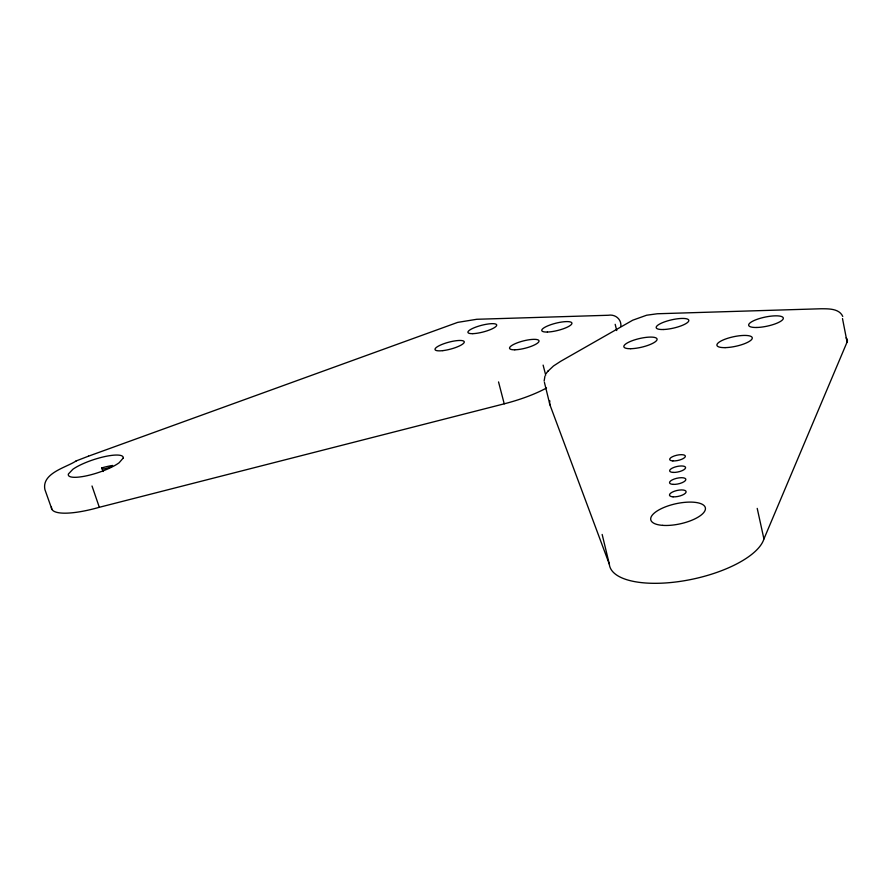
<?xml version="1.0" encoding="UTF-8"?>
<svg xmlns="http://www.w3.org/2000/svg" width="892" height="892" viewBox="0 0 892 892"><rect width="100%" height="100%" fill="white"/><g stroke="black" fill="none" stroke-linecap="round" stroke-linejoin="round"><path stroke-width="1.34" d="M544.421 382.367L549.94 404.868L609.336 564.201A79.165 30.796 -12.2 0 0 683.395 580.893A79.165 30.796 -12.2 0 0 763.931 538.958L847.088 342.049L842.494 318.567M544.967 376L544.131 381.085M547.733 371.406L553.497 365.976L560.711 361.282L632.718 320.206L646.633 315.222L657.315 313.761L821.008 308.766C828.412 308.799 839.182 308.387 842.762 316.448M546.172 373.525L548.023 371.005M76.277 460.874L76.121 460.941C66.71 467.397 41.422 473.016 44.912 489.597L51.948 509.41M88.419 456.202L457.696 322.38L476.796 319.28L608.21 315.266C615.023 314.017 621.557 318.968 620.877 326.338M76.121 460.941L88.498 456.169M101.889 467.876L102.77 467.62A28.789 7.024 -18.3 0 1 112.37 465.501L112.582 465.468A5.876 1.416 -18.2 0 1 105.568 468.612A5.876 1.416 -18.2 0 1 101.889 467.876L103.126 471.511M51.48 506.979A55.237 13.982 -18.5 0 0 99.324 507.292L504.225 403.82A64.09 17.216 -14.6 0 0 546.528 387.987M757.219 508.395L763.931 538.958M543.116 365.107L545.714 375.164M615.179 324.309L616.729 330.553M99.324 507.292L92.01 485.995M498.539 381.921L504.225 403.82M609.336 564.201L602.156 534.453M846.095 337.912A38.077 10.693 -11.2 0 1 847.088 342.049M549.94 404.868A68.874 19.657 -13.3 0 1 549.885 400.909M123.219 458.075L119.104 462.781A28.856 6.868 -18.2 0 1 82.209 476.64L79.276 477.042A28.856 6.868 -18.2 0 1 68.394 474.009L72.921 469.237A28.856 6.868 -18.2 0 1 96.057 458.878L99.447 457.897A28.856 6.868 -18.2 0 1 109.058 455.756L111.935 455.355A28.856 6.868 -18.2 0 1 123.219 458.075M514.795 349.798A15.197 3.758 -14.3 0 0 538.813 341.781A15.197 3.758 -14.3 0 0 519.2 342.149A15.197 3.758 -14.3 0 0 514.795 349.798M442.833 350.634A15.142 3.579 -14.9 0 0 464.275 341.837A15.142 3.579 -14.9 0 0 441.774 344.513A15.142 3.579 -14.9 0 0 442.833 350.634M472.827 333.653A14.818 3.423 -14.6 0 0 496.42 325.903A14.818 3.423 -14.6 0 0 477.766 326.427A14.818 3.423 -14.6 0 0 472.827 333.653M547.387 332.036A15.532 3.746 -14 0 0 571.761 323.93A15.532 3.746 -14 0 0 551.367 324.51A15.532 3.746 -14 0 0 547.387 332.036M630.744 348.705A17.048 4.46 -13.1 0 0 657.014 339.774A17.048 4.46 -13.1 0 0 633.621 340.209A17.048 4.46 -13.1 0 0 630.744 348.705M672.858 460.919A8.006 2.676 -12.5 0 0 685.312 456.604A8.006 2.676 -12.5 0 0 674.397 455.912A8.006 2.676 -12.5 0 0 672.858 460.919M725.073 347.635A18.096 4.906 -12.1 0 0 752.279 338.235A18.096 4.906 -12.1 0 0 726.367 338.726A18.096 4.906 -12.1 0 0 725.073 347.635M662.711 525.366A27.953 10.28 -12.4 0 0 705.371 509.388A27.953 10.28 -12.4 0 0 666.056 506.623A27.953 10.28 -12.4 0 0 662.711 525.366M673.059 496.833A8.507 3.022 -12.4 0 0 686.104 492.061A8.507 3.022 -12.4 0 0 674.24 491.28A8.507 3.022 -12.4 0 0 673.059 496.833M673.059 472.414A8.162 2.788 -12.4 0 0 685.58 467.887A8.162 2.788 -12.4 0 0 674.196 467.285A8.162 2.788 -12.4 0 0 673.059 472.414M673.059 484.378A8.329 2.899 -12.4 0 0 685.837 479.729A8.329 2.899 -12.4 0 0 674.218 479.037A8.329 2.899 -12.4 0 0 673.059 484.378M756.929 327.476A17.717 4.65 -11.9 0 0 783.321 318.399A17.717 4.65 -11.9 0 0 757.631 319.135A17.717 4.65 -11.9 0 0 756.929 327.476M663.258 329.516A16.692 4.237 -12.8 0 0 688.769 320.875A16.692 4.237 -12.8 0 0 665.532 321.533A16.692 4.237 -12.8 0 0 663.258 329.516"/></g></svg>
